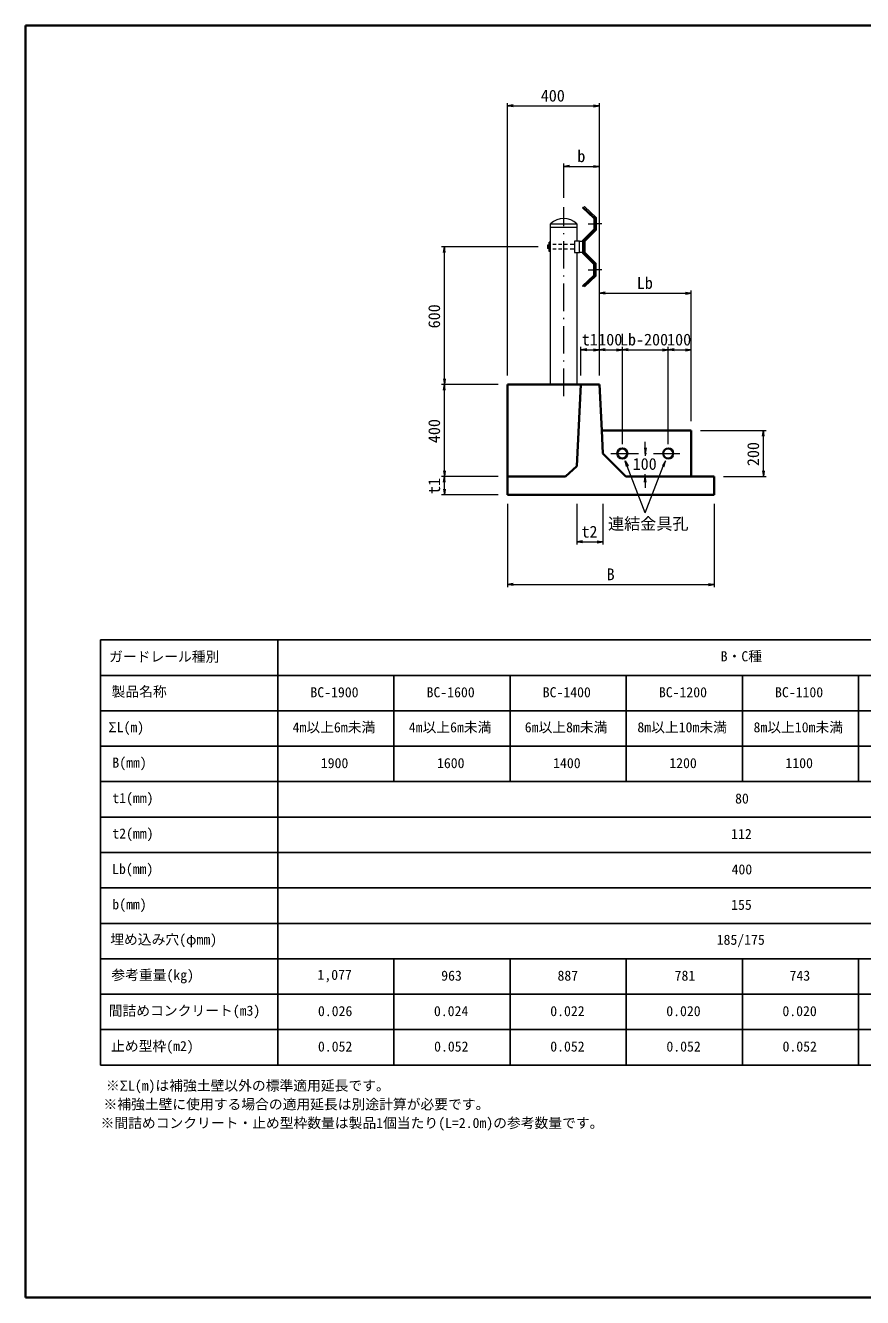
# Model space of a CAD drawing. Units: millimetres, scale not verified. Extents: x 200 to 14874, y -4012 to 5740.
# Drawn here: x 200 to 3845, y 200 to 5740 of the extents above; entities that cross this region are included whole.
import ezdxf
from ezdxf.enums import TextEntityAlignment as Align

# ---------------------------------------------------------------- set-up
doc = ezdxf.new("R2010")
doc.units = ezdxf.units.MM
doc.header["$LTSCALE"] = 20
doc.linetypes.add('DASHED_DOTTED', pattern=[9.25, 6, -1.5, 0.25, -1.5])
for name, color, linetype, lineweight in [('0-0ﾚｲﾔ', 7, 'Continuous', 18), ('0-1ﾚｲﾔ', 4, 'Continuous', 9), ('0-2ﾚｲﾔ', 7, 'Continuous', 25), ('_0-e_', 2, 'Continuous', 35)]:
    doc.layers.add(name, color=color, linetype=linetype, lineweight=lineweight)
doc.styles.add('ＭＳ ゴシック', font='')
doc.styles.get('ＭＳ ゴシック').set_extended_font_data('MS Gothic')

msp = doc.modelspace()

# ---------------------------------------------------------------- hatches: boundary and pattern name
at = {"layer": '0-1ﾚｲﾔ'}
for points in [[(2816.58, 3818.6), (2811.44, 3843.42), (2824.35, 3821.61)], [(2981.04, 3818.6), (2986.18, 3843.42), (2973.27, 3821.61)]]:
    msp.add_hatch(color=256, dxfattribs=at).paths.add_polyline_path(points)

# ---------------------------------------------------------------- linework, layer by layer
at = {"layer": '0-0ﾚｲﾔ', "linetype": 'DASHED_DOTTED'}
for p, q in [((2543.81, 4126.06), (2543.81, 4949.22)), ((2748.81, 3876.06), (3048.81, 3876.06))]:
    msp.add_line(p, q, dxfattribs=at)
at = {"layer": '0-0ﾚｲﾔ'}
for p, q in [((2624.96, 4945.49), (2628.49, 4949.03)), ((2624.96, 4945.49), (2674.96, 4898.99)), ((2628.49, 4949.03), (2679.96, 4901.06)), ((2633.49, 4951.1), (2629.96, 4947.56)), ((2633.49, 4951.1), (2684.96, 4903.14)), ((2486.66, 4876.06), (2600.96, 4876.06)), ((2486.66, 4176.06), (2486.66, 4876.06)), ((2600.96, 4876.06), (2600.96, 4801.12)), ((2650.46, 4876.06), (2679.96, 4876.06)), ((2674.96, 4898.99), (2674.96, 4853.14)), ((2679.96, 4901.06), (2679.96, 4851.06)), ((2709.46, 4876.06), (2679.96, 4876.06)), ((2684.96, 4903.14), (2684.96, 4848.99)), ((2486.66, 4861.06), (2600.96, 4861.06)), ((2674.96, 4853.14), (2624.96, 4803.14)), ((2679.96, 4851.06), (2629.96, 4801.06)), ((2684.96, 4848.99), (2634.96, 4798.99)), ((2480.58, 4783.69), (2472.96, 4783.69)), ((2472.96, 4783.69), (2472.96, 4768.44)), ((2480.58, 4768.44), (2472.96, 4768.44)), ((2486.66, 4796.73), (2480.58, 4796.73)), ((2480.58, 4755.4), (2480.58, 4796.73)), ((2510.01, 4786.06), (2496.34, 4786.06)), ((2510.01, 4766.06), (2496.34, 4766.06)), ((2535.01, 4786.06), (2521.34, 4786.06)), ((2535.01, 4766.06), (2521.34, 4766.06)), ((2560.01, 4786.06), (2546.34, 4786.06)), ((2560.01, 4766.06), (2546.34, 4766.06)), ((2590.01, 4786.06), (2571.34, 4786.06)), ((2590.01, 4766.06), (2571.34, 4766.06)), ((2612.35, 4801.12), (2590.01, 4801.12)), ((2590.01, 4801.12), (2590.01, 4750.5)), ((2612.35, 4750.5), (2612.35, 4801.12)), ((2612.35, 4801.12), (2624.96, 4801.12)), ((2624.96, 4803.14), (2624.96, 4748.99)), ((2629.96, 4801.06), (2629.96, 4751.06)), ((2634.96, 4798.99), (2634.96, 4753.14)), ((2486.66, 4755.4), (2480.58, 4755.4)), ((2590.01, 4750.5), (2612.35, 4750.5)), ((2600.96, 4750.5), (2600.96, 4176.06)), ((2624.96, 4750.5), (2612.35, 4750.5)), ((2674.96, 4698.99), (2624.96, 4748.99)), ((2679.96, 4701.06), (2629.96, 4751.06)), ((2684.96, 4703.14), (2634.96, 4753.14)), ((2650.46, 4676.06), (2679.96, 4676.06)), ((2674.96, 4653.14), (2674.96, 4698.99)), ((2679.96, 4651.06), (2679.96, 4701.06)), ((2709.46, 4676.06), (2679.96, 4676.06)), ((2684.96, 4648.99), (2684.96, 4703.14)), ((2624.96, 4606.64), (2674.96, 4653.14)), ((2624.96, 4606.64), (2628.49, 4603.1)), ((2628.49, 4603.1), (2679.96, 4651.06)), ((2633.49, 4601.03), (2684.96, 4648.99))]:
    msp.add_line(p, q, dxfattribs=at)
at = {"layer": '0-0ﾚｲﾔ', "color": 2, "lineweight": 35}
for p, q in [((2298.81, 3696.06), (2298.81, 4176.06)), ((2298.81, 4176.06), (2698.81, 4176.06)), ((2618.81, 4176.06), (2601.06, 3821.08)), ((2698.81, 4176.06), (2708.81, 3976.06)), ((2708.81, 3976.06), (2713.8, 3876.06)), ((2708.81, 3976.06), (3098.81, 3976.06)), ((3098.81, 3776.06), (3098.81, 3976.06)), ((2713.8, 3876.06), (2813.81, 3776.06)), ((2298.81, 3776.06), (2551.31, 3776.06)), ((2601.06, 3821.08), (2551.31, 3776.06)), ((2813.81, 3776.06), (3198.81, 3776.06)), ((3198.81, 3696.06), (3198.81, 3776.06)), ((2298.81, 3696.06), (3198.81, 3696.06))]:
    msp.add_line(p, q, dxfattribs=at)
for centre in [(2798.81, 3876.06), (2998.81, 3876.06)]:
    msp.add_circle(centre, 21.93, dxfattribs=at)
at = {"layer": '0-0ﾚｲﾔ'}
msp.add_arc((2543.81, 4817.11), 82.11, 45.88852, 134.1115, dxfattribs=at)
at = {"layer": '0-1ﾚｲﾔ'}
for p, q in [((2298.81, 4216.06), (2298.81, 5401.91)), ((2323.81, 5394.07), (2298.81, 5389.91)), ((2323.81, 5385.74), (2298.81, 5389.91)), ((2298.81, 5389.91), (2323.81, 5389.91)), ((2323.81, 5389.91), (2673.81, 5389.91)), ((2673.81, 5394.07), (2698.81, 5389.91)), ((2673.81, 5385.74), (2698.81, 5389.91)), ((2698.81, 5389.91), (2673.81, 5389.91)), ((2698.81, 4216.06), (2698.81, 5401.91)), ((2543.81, 4989.22), (2543.81, 5138.26)), ((2568.81, 5130.42), (2543.81, 5126.26)), ((2568.81, 5122.09), (2543.81, 5126.26)), ((2543.81, 5126.26), (2568.81, 5126.26)), ((2568.81, 5126.26), (2673.81, 5126.26)), ((2673.81, 5130.42), (2698.81, 5126.26)), ((2673.81, 5122.09), (2698.81, 5126.26)), ((2698.81, 5126.26), (2673.81, 5126.26)), ((2698.81, 4216.06), (2698.81, 5138.26)), ((2432.96, 4776.06), (2011.84, 4776.06)), ((2019.67, 4751.06), (2023.84, 4776.06)), ((2028.01, 4751.06), (2023.84, 4776.06)), ((2023.84, 4776.06), (2023.84, 4751.06)), ((2023.84, 4201.06), (2023.84, 4751.06)), ((2698.81, 4216.06), (2698.81, 4586.16)), ((2723.81, 4578.33), (2698.81, 4574.16)), ((2723.81, 4569.99), (2698.81, 4574.16)), ((2698.81, 4574.16), (2723.81, 4574.16)), ((2723.81, 4574.16), (3073.81, 4574.16)), ((3073.81, 4578.33), (3098.81, 4574.16)), ((3073.81, 4569.99), (3098.81, 4574.16)), ((3098.81, 4574.16), (3073.81, 4574.16)), ((3098.81, 4016.06), (3098.81, 4586.16)), ((2618.81, 4216.06), (2618.81, 4339.7)), ((2643.81, 4331.86), (2618.81, 4327.7)), ((2643.81, 4323.53), (2618.81, 4327.7)), ((2618.81, 4327.7), (2643.81, 4327.7)), ((2643.81, 4327.7), (2673.81, 4327.7)), ((2673.81, 4331.86), (2698.81, 4327.7)), ((2673.81, 4323.53), (2698.81, 4327.7)), ((2698.81, 4327.7), (2673.81, 4327.7)), ((2698.81, 4216.06), (2698.81, 4339.7)), ((2698.81, 4216.06), (2698.81, 4339.7)), ((2723.81, 4331.86), (2698.81, 4327.7)), ((2723.81, 4323.53), (2698.81, 4327.7)), ((2698.81, 4327.7), (2723.81, 4327.7)), ((2723.81, 4327.7), (2773.81, 4327.7)), ((2773.81, 4331.86), (2798.81, 4327.7)), ((2773.81, 4323.53), (2798.81, 4327.7)), ((2798.81, 4327.7), (2773.81, 4327.7)), ((2798.81, 3916.06), (2798.81, 4339.7)), ((2798.81, 3916.06), (2798.81, 4339.7)), ((2823.81, 4331.86), (2798.81, 4327.7)), ((2823.81, 4323.53), (2798.81, 4327.7)), ((2798.81, 4327.7), (2823.81, 4327.7)), ((2823.81, 4327.7), (2973.81, 4327.7)), ((2973.81, 4331.86), (2998.81, 4327.7)), ((2973.81, 4323.53), (2998.81, 4327.7)), ((2998.81, 4327.7), (2973.81, 4327.7)), ((2998.81, 3916.06), (2998.81, 4339.7)), ((2998.81, 3916.06), (2998.81, 4339.7)), ((3023.81, 4331.86), (2998.81, 4327.7)), ((3023.81, 4323.53), (2998.81, 4327.7)), ((2998.81, 4327.7), (3023.81, 4327.7)), ((3023.81, 4327.7), (3073.81, 4327.7)), ((3073.81, 4331.86), (3098.81, 4327.7)), ((3073.81, 4323.53), (3098.81, 4327.7)), ((3098.81, 4327.7), (3073.81, 4327.7)), ((3098.81, 4016.06), (3098.81, 4339.7)), ((2258.81, 4176.06), (2011.84, 4176.06)), ((2258.81, 4176.06), (2011.84, 4176.06)), ((2019.67, 4201.06), (2023.84, 4176.06)), ((2019.67, 4151.06), (2023.84, 4176.06)), ((2028.01, 4201.06), (2023.84, 4176.06)), ((2023.84, 4176.06), (2023.84, 4201.06)), ((2028.01, 4151.06), (2023.84, 4176.06)), ((2023.84, 4176.06), (2023.84, 4151.06)), ((2023.84, 3801.06), (2023.84, 4151.06)), ((3138.81, 3976.06), (3424.7, 3976.06)), ((3408.53, 3951.06), (3412.7, 3976.06)), ((3416.86, 3951.06), (3412.7, 3976.06)), ((3412.7, 3976.06), (3412.7, 3951.06)), ((3412.7, 3801.06), (3412.7, 3951.06)), ((2894.64, 3900.98), (2898.81, 3875.98)), ((2898.81, 3900.98), (2898.81, 3925.98)), ((2902.97, 3900.98), (2898.81, 3875.98)), ((2898.81, 3875.98), (2898.81, 3900.98)), ((2898.81, 3875.98), (2898.81, 3866.02)), ((2258.81, 3776.06), (2011.84, 3776.06)), ((2258.81, 3776.06), (2011.84, 3776.06)), ((2019.67, 3801.06), (2023.84, 3776.06)), ((2019.67, 3751.06), (2023.84, 3776.06)), ((2028.01, 3801.06), (2023.84, 3776.06)), ((2023.84, 3776.06), (2023.84, 3801.06)), ((2028.01, 3751.06), (2023.84, 3776.06)), ((2023.84, 3776.06), (2023.84, 3751.06)), ((2898.81, 3617.65), (2820.46, 3820.11)), ((2894.64, 3751.06), (2898.81, 3776.06)), ((2898.81, 3617.65), (2977.15, 3820.11)), ((2898.81, 3776.06), (2898.81, 3786.02)), ((2902.97, 3751.06), (2898.81, 3776.06)), ((2898.81, 3776.06), (2898.81, 3751.06)), ((3238.81, 3776.06), (3424.7, 3776.06)), ((3408.53, 3801.06), (3412.7, 3776.06)), ((3416.86, 3801.06), (3412.7, 3776.06)), ((3412.7, 3776.06), (3412.7, 3801.06)), ((2019.67, 3721.06), (2023.84, 3696.06)), ((2023.84, 3721.06), (2023.84, 3751.06)), ((2028.01, 3721.06), (2023.84, 3696.06)), ((2023.84, 3696.06), (2023.84, 3721.06)), ((2898.81, 3751.06), (2898.81, 3726.06)), ((2258.81, 3696.06), (2011.84, 3696.06)), ((2298.81, 3656.06), (2298.81, 3293.35)), ((2601.06, 3656.06), (2601.06, 3479)), ((2713.8, 3656.06), (2713.8, 3479)), ((3198.81, 3656.06), (3198.81, 3293.35)), ((2626.06, 3495.17), (2601.06, 3491)), ((2626.06, 3486.84), (2601.06, 3491)), ((2601.06, 3491), (2626.06, 3491)), ((2626.06, 3491), (2688.8, 3491)), ((2688.8, 3495.17), (2713.8, 3491)), ((2688.8, 3486.84), (2713.8, 3491)), ((2713.8, 3491), (2688.8, 3491)), ((2323.81, 3309.52), (2298.81, 3305.35)), ((2323.81, 3301.19), (2298.81, 3305.35)), ((2298.81, 3305.35), (2323.81, 3305.35)), ((2323.81, 3305.35), (3173.81, 3305.35)), ((3173.81, 3309.52), (3198.81, 3305.35)), ((3173.81, 3301.19), (3198.81, 3305.35)), ((3198.81, 3305.35), (3173.81, 3305.35))]:
    msp.add_line(p, q, dxfattribs=at)
for points in [[(2816.58, 3818.6), (2811.44, 3843.42), (2824.35, 3821.61)], [(2981.04, 3818.6), (2986.18, 3843.42), (2973.27, 3821.61)]]:
    msp.add_lwpolyline(points, close=True, dxfattribs=at)
at = {"layer": '0-2ﾚｲﾔ', "color": 3}
for p, q in [((527.14, 3063.93), (527.14, 1212.5)), ((527.14, 3063.93), (7872.86, 3063.93)), ((1298.57, 3063.93), (1298.57, 1212.5)), ((527.14, 2909.65), (7872.86, 2909.65)), ((1804.29, 2909.65), (1804.29, 2446.79)), ((2310, 2909.65), (2310, 2446.79)), ((2815.71, 2909.65), (2815.71, 2446.79)), ((3321.43, 2909.65), (3321.43, 2446.79)), ((3827.14, 2909.65), (3827.14, 2446.79)), ((527.14, 2755.36), (7872.86, 2755.36)), ((527.14, 2601.08), (7872.86, 2601.08)), ((527.14, 2446.79), (7872.86, 2446.79)), ((527.14, 2292.5), (7872.86, 2292.5)), ((527.14, 2138.22), (7872.86, 2138.22)), ((527.14, 1983.93), (7872.86, 1983.93)), ((527.14, 1829.65), (7872.86, 1829.65)), ((527.14, 1675.36), (7872.86, 1675.36)), ((1804.29, 1675.36), (1804.29, 1212.5)), ((2310, 1675.36), (2310, 1212.5)), ((2815.71, 1675.36), (2815.71, 1212.5)), ((3321.43, 1675.36), (3321.43, 1212.5)), ((3827.14, 1675.36), (3827.14, 1212.5)), ((527.14, 1521.08), (7872.86, 1521.08)), ((527.14, 1366.79), (7872.86, 1366.79)), ((527.14, 1212.5), (7872.86, 1212.5))]:
    msp.add_line(p, q, dxfattribs=at)
at = {"layer": '_0-e_'}
for p, q in [((200, 5740), (8200, 5740)), ((200, 5740), (200, 200)), ((8200, 200), (200, 200))]:
    msp.add_line(p, q, dxfattribs=at)

# ---------------------------------------------------------------- texts
at = {"layer": '0-1ﾚｲﾔ', "color": 7, "style": 'ＭＳ ゴシック'}
for s, p in [('400', (2443.68, 5393.16)), ('b', (2602.93, 5129.51)), ('Lb', (2862.06, 4577.41)), ('t1', (2622.06, 4330.95)), ('100', (2693.68, 4330.95)), ('Lb-200', (2788.56, 4330.95)), ('100', (2993.68, 4330.95)), ('100', (2843.68, 3789.27)), ('連結金具孔', (2736.75, 3529.05)), ('t2', (2620.68, 3494.25)), ('B', (2730.43, 3308.6))]:
    msp.add_text(s, height=51.32, dxfattribs=at).set_placement(p, align=Align.BOTTOM_LEFT)
for s, p in [('600', (2020.59, 4420.94)), ('400', (2020.59, 3920.94)), ('200', (3409.45, 3820.94)), ('t1', (2020.59, 3699.31))]:
    msp.add_text(s, height=51.32, rotation=90, dxfattribs=at).set_placement(p, align=Align.BOTTOM_LEFT)
at = {"layer": '0-2ﾚｲﾔ', "style": 'ＭＳ ゴシック'}
for s, p in [('ガードレール種別', (564.1, 2956.05)), ('B・C種', (3227.01, 2957.56)), ('製品名称', (575.24, 2803.88)), ('BC-1900', (1440.79, 2801)), ('BC-1600', (1946.51, 2801)), ('BC-1400', (2452.22, 2801)), ('BC-1200', (2957.94, 2801)), ('BC-1100', (3463.65, 2801)), ('ΣL(m)', (561.03, 2648.68)), ('4m以上6m未満', (1363.28, 2648.41)), ('4m以上6m未満', (1869, 2648.41)), ('6m以上8m未満', (2373.99, 2648.41)), ('8m以上10m未満', (2864.3, 2648.41)), ('8m以上10m未満', (3370.02, 2648.41)), ('B(mm)', (578.4, 2494.4)), ('1900', (1486.12, 2492.43)), ('1600', (1991.83, 2492.43)), ('1400', (2497.54, 2492.43)), ('1200', (3003.26, 2492.43)), ('1100', (3508.97, 2492.43)), ('t1(mm)', (578.25, 2340.11)), ('80', (3289.75, 2338.15)), ('t2(mm)', (578.25, 2185.83)), ('112', (3272.48, 2183.86)), ('Lb(mm)', (577.34, 2031.54)), ('400', (3274.45, 2029.58)), ('b(mm)', (578.09, 1877.25)), ('155', (3272.63, 1875.29)), ('埋め込み穴(φmm)', (569.24, 1724.33)), ('185/175', (3209.59, 1723.12)), ('参考重量(kg)', (574.05, 1569.59)), ('1,077', (1471.41, 1570.5)), ('963', (2010.16, 1566.72)), ('887', (2516.48, 1566.72)), ('781', (3026.42, 1566.72)), ('743', (3526.85, 1566.72)), ('間詰めコンクリート(m3)', (562.62, 1414.25)), ('0.026', (1473.53, 1412.43)), ('0.024', (1978.49, 1412.43)), ('0.022', (2484.95, 1412.43)), ('0.020', (2990.06, 1412.43)), ('0.020', (3495.78, 1412.43)), ('止め型枠(m2)', (572.84, 1260.11)), ('0.052', (1473.53, 1258.15)), ('0.052', (1979.24, 1258.15)), ('0.052', (2484.95, 1258.15)), ('0.052', (2990.67, 1258.15)), ('0.052', (3496.38, 1258.15)), ('※ΣL(m)は補強土壁以外の標準適用延長です。', (550.34, 1088.05)), ('※補強土壁に使用する場合の適用延長は別途計算が必要です。', (539.84, 1006.62)), ('※間詰めコンクリート・止め型枠数量は製品1個当たり(L=2.0m)の参考数量です。', (527.09, 925.19))]:
    msp.add_text(s, height=43.99, dxfattribs=at).set_placement(p, align=Align.BOTTOM_LEFT)

doc.saveas('drawing.dxf')
